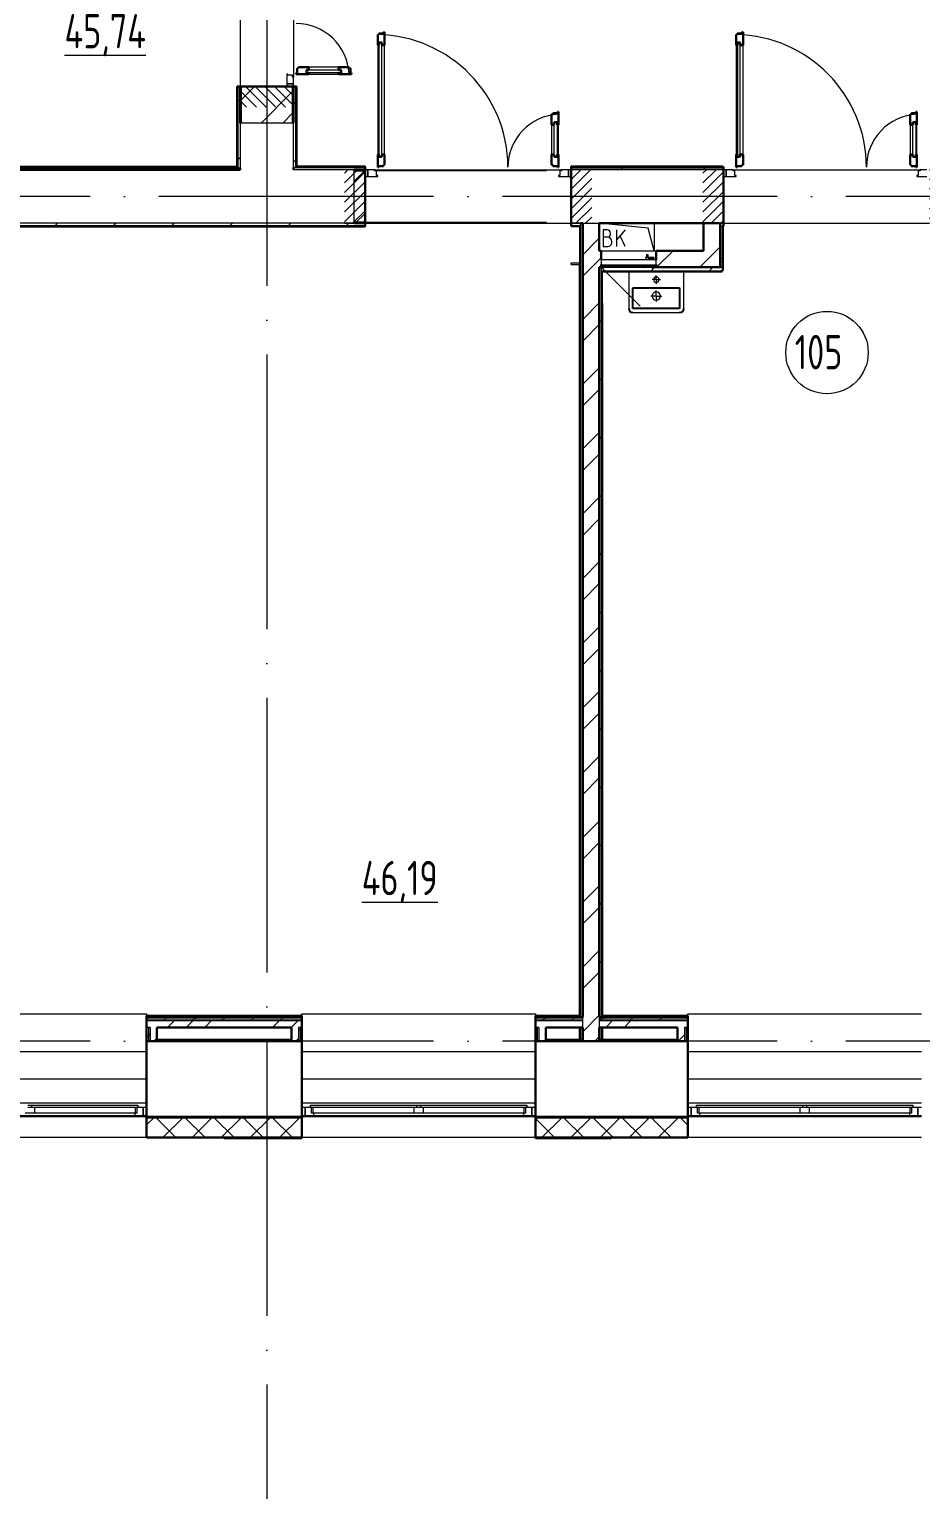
# Model space of a CAD drawing. Header units: millimetres. Extents: x -325553 to 627452, y -28539 to 738858.
# Drawn here: x -60295 to -53805, y 414508 to 425143 of the extents above; entities that cross this region are included whole.
import ezdxf

# ---------------------------------------------------------------- set-up
doc = ezdxf.new("R2010")
doc.units = ezdxf.units.MM
doc.linetypes.add('ADSK_Линия сетки', pattern=[25, 20, -2.5, 0, -2.5])
doc.linetypes.add('ADSK_Штриховая_ш2 п1_5', pattern=[4.5, 3, -1.5])
for name, color, linetype, lineweight in [('_ Окна', 7, 'Continuous', 9), ('Двери', 252, 'Continuous', 9), ('Марки помещений', 252, 'Continuous', 20), ('Оборудование', 8, 'Continuous', 18), ('Ограждение', 252, 'Continuous', 9), ('Окна', 252, 'Continuous', 9), ('Оси', 252, 'Continuous', 9), ('Перекрытие', 252, 'Continuous', 18), ('Стены внутренние', 7, 'Continuous', 18), ('Стены наружные', 7, 'Continuous', 18), ('Стены штриховка', 7, 'Continuous', 9)]:
    doc.layers.add(name, color=color, linetype=linetype, lineweight=lineweight)
doc.layers.add('Двери открывание', color=7, linetype='Continuous', lineweight=9, true_color=0xc0c0c0)
doc.layers.add('Узлы', color=7, linetype='Continuous')
doc.styles.add('GOST Common_3', font='', dxfattribs={"height": 3.5})
doc.styles.get('GOST Common_3').set_extended_font_data('GOST 2.304 type A')
pattern_1 = [(0, (-32119.8, 96), (0, 600), []), (90, (-32119.8, 96), (-600, 4e-14), [])]

# ---------------------------------------------------------------- blocks, each defined once
blk = doc.blocks.new('1 этаж')
at = {"layer": 'Двери', "lineweight": 18, "true_color": 0x636466}
h = blk.add_hatch(dxfattribs=at)
h.set_pattern_fill('FP_2', color=251, angle=-90, style=0, pattern_type=2)
h.set_pattern_definition([(315, (-59305.8, -12318.73), (35.3553, 35.3553), [])])
h.paths.add_polyline_path([(-59501, -13344), (-59111, -13344), (-59111, -13194), (-59501, -13194), (-59501, -13204)])
h.paths.add_polyline_path([(-59501, -11544), (-59501, -11694), (-59111, -11694), (-59111, -11544)])
h = blk.add_hatch(dxfattribs=at)
h.set_pattern_fill('FP_2', color=251, style=0, pattern_type=2)
h.set_pattern_definition([(45, (-57965.8, -13993.73), (-35.3553, 35.3553), [])])
h.paths.add_polyline_path([(-56941, -14189), (-56941, -13799), (-57091, -13799), (-57091, -14189), (-57080, -14189)])
h.paths.add_polyline_path([(-58741, -14189), (-58591, -14189), (-58591, -13799), (-58741, -13799)])
h = blk.add_hatch(dxfattribs=at)
h.set_pattern_fill('FP_2', color=251, style=0, pattern_type=2)
h.set_pattern_definition([(45, (-55355.803, -13993.73), (-35.3553, 35.3553), [])])
h.paths.add_polyline_path([(-54331, -14189), (-54331, -13799), (-54481, -13799), (-54481, -14189), (-54470, -14189)])
h.paths.add_polyline_path([(-56131, -14189), (-55981, -14189), (-55981, -13799), (-56131, -13799)])
at = {"layer": 'Ограждение', "true_color": 0x636466}
h = blk.add_hatch(dxfattribs=at)
h.set_pattern_fill('FP_25', color=251, style=0, pattern_type=2)
h.set_pattern_definition(pattern_1)
h.paths.add_polyline_path([(-59091, -13779), (-59086, -13774), (-59086, -13194), (-59091, -13194), (-59091, -13777)])
h = blk.add_hatch(dxfattribs=at)
h.set_pattern_fill('FP_25', color=251, style=0, pattern_type=2)
h.set_pattern_definition(pattern_1)
h.paths.add_polyline_path([(-56004, -13779), (-55991, -13779), (-55991, -13774), (-57091, -13774), (-57091, -13779), (-56722, -13779)])
at = {"layer": 'Стены наружные', "lineweight": 9, "true_color": 0x636466}
h = blk.add_hatch(dxfattribs=at)
h.set_pattern_fill('FP_41', color=251, style=0, pattern_type=2)
h.set_pattern_definition([(180, (-32119.82, 96), (-1e-14, -100), [])])
h.paths.add_polyline_path([(-66006, -20704), (-64731, -20704), (-64731, -20694), (-66006, -20694)])
h.paths.add_polyline_path([(2117, -20704), (2694, -20704), (2694, -20694), (1409, -20694), (1409, -20704)])
h.paths.add_polyline_path([(-63031, -20704), (-61881, -20704), (-61881, -20694), (-63031, -20694)])
h.paths.add_polyline_path([(-753, -20704), (-291, -20704), (-291, -20694), (-1391, -20694), (-1391, -20704)])
h.paths.add_polyline_path([(-60181, -20704), (-59051, -20704), (-59051, -20694), (-60181, -20694)])
h.paths.add_polyline_path([(-3623, -20704), (-3091, -20704), (-3091, -20694), (-4166, -20694), (-4166, -20704)])
h.paths.add_polyline_path([(-57351, -20704), (-56241, -20704), (-56241, -20694), (-57351, -20694)])
h.paths.add_polyline_path([(-5866, -20704), (-5866, -20694), (-6961, -20694), (-6961, -20704), (-6493, -20704)])
h.paths.add_polyline_path([(-54541, -20704), (-53451, -20704), (-53451, -20694), (-54541, -20694)])
h.paths.add_polyline_path([(-8661, -20704), (-8661, -20694), (-9766, -20694), (-9766, -20704), (-9363, -20704)])
h.paths.add_polyline_path([(-51751, -20704), (-50621, -20704), (-50621, -20694), (-51751, -20694)])
h.paths.add_polyline_path([(-11516, -20704), (-11466, -20704), (-11466, -20694), (-12546, -20694), (-12546, -20704), (-12234, -20704)])
h.paths.add_polyline_path([(-48921, -20704), (-47801, -20704), (-47801, -20694), (-48921, -20694)])
h.paths.add_polyline_path([(-14246, -20704), (-14246, -20694), (-15321, -20694), (-15321, -20704), (-14386, -20704)])
h.paths.add_polyline_path([(-46101, -20704), (-45031, -20704), (-45031, -20694), (-46101, -20694)])
h.paths.add_polyline_path([(-17256, -20704), (-17021, -20704), (-17021, -20694), (-18121, -20694), (-18121, -20704), (-17974, -20704)])
h.paths.add_polyline_path([(-43331, -20704), (-42231, -20704), (-42231, -20694), (-43331, -20694)])
h.paths.add_polyline_path([(-19821, -20704), (-19821, -20694), (-20921, -20694), (-20921, -20704), (-20127, -20704)])
h.paths.add_polyline_path([(-40531, -20704), (-39401, -20704), (-39401, -20694), (-40531, -20694)])
h.paths.add_polyline_path([(-22621, -20704), (-22621, -20694), (-23701, -20694), (-23701, -20704), (-22997, -20704)])
h.paths.add_polyline_path([(-25867, -20704), (-25401, -20704), (-25401, -20694), (-26501, -20694), (-26501, -20704), (-26499, -20704)])
h.paths.add_polyline_path([(-37701, -20704), (-36591, -20704), (-36591, -20694), (-37701, -20694)])
h.paths.add_polyline_path([(-28203, -20704), (-28201, -20704), (-28201, -20694), (-29241, -20694), (-29240, -20704), (-28378, -20704)])
h.paths.add_polyline_path([(-34891, -20704), (-33781, -20704), (-33781, -20694), (-34891, -20694)])
h.paths.add_polyline_path([(-30941, -20704), (-30941, -20694), (-32081, -20694), (-32080, -20704), (-31091, -20704)])
at = {"color": 251, "lineweight": 18, "true_color": 0x636466}
for p, q in [((-56530, -14225), (-56886, -14189)), ((-56828, -14237), (-56858, -14237)), ((-56858, -14237), (-56858, -14357)), ((-56698, -14237), (-56758, -14308)), ((-56758, -14357), (-56758, -14237)), ((-56486, -14389), (-56530, -14225)), ((-56486, -14189), (-56486, -14389)), ((-56825, -14290), (-56858, -14290)), ((-56805, -14270), (-56805, -14260)), ((-56795, -14330), (-56795, -14320)), ((-56698, -14357), (-56734, -14280)), ((-56858, -14357), (-56822, -14357))]:
    blk.add_line(p, q, dxfattribs=at)
for centre, radius, start, end in [((-56828, -14260), 23.3, 0, 90), ((-56825, -14270), 20, 270, 0), ((-56825, -14320), 30, 0, 90), ((-56822, -14330), 26.7, 270, 0)]:
    blk.add_arc(centre, radius, start, end, dxfattribs=at)
at = {"layer": '_ Окна', "color": 251, "lineweight": 18, "true_color": 0x636466}
for p, q in [((-60252, -20626), (-60252, -20667)), ((-60206, -20626), (-60244, -20626)), ((-60206, -20684), (-60206, -20626)), ((-58988, -20626), (-59026, -20626)), ((-59026, -20626), (-59026, -20684)), ((-58980, -20667), (-58980, -20626)), ((-57422, -20626), (-57422, -20667)), ((-57376, -20626), (-57414, -20626)), ((-57376, -20684), (-57376, -20626)), ((-56178, -20626), (-56216, -20626)), ((-56216, -20626), (-56216, -20684)), ((-56170, -20667), (-56170, -20626)), ((-54612, -20626), (-54612, -20667)), ((-54566, -20626), (-54604, -20626)), ((-54566, -20684), (-54566, -20626)), ((-60270, -20667), (-60265, -20684)), ((-60265, -20684), (-60206, -20684)), ((-60252, -20667), (-60264, -20667)), ((-59026, -20684), (-58966, -20684)), ((-58968, -20667), (-58980, -20667)), ((-58966, -20684), (-58962, -20667)), ((-57440, -20667), (-57435, -20684)), ((-57435, -20684), (-57376, -20684)), ((-57422, -20667), (-57434, -20667)), ((-56216, -20684), (-56156, -20684)), ((-56158, -20667), (-56170, -20667)), ((-56156, -20684), (-56152, -20667)), ((-54630, -20667), (-54625, -20684)), ((-54625, -20684), (-54566, -20684)), ((-54612, -20667), (-54624, -20667))]:
    blk.add_line(p, q, dxfattribs=at)
at = {"layer": '_ Окна', "color": 251, "true_color": 0x636466}
for p, q in [((-60181, -20626), (-60206, -20626)), ((-60206, -20626), (-60206, -20684)), ((-59026, -20626), (-59051, -20626)), ((-59026, -20684), (-59026, -20626)), ((-57351, -20626), (-57376, -20626)), ((-57376, -20626), (-57376, -20684)), ((-56216, -20626), (-56241, -20626)), ((-56216, -20684), (-56216, -20626)), ((-54541, -20626), (-54566, -20626)), ((-54566, -20626), (-54566, -20684)), ((-60206, -20684), (-60181, -20684)), ((-59051, -20684), (-59026, -20684)), ((-57376, -20684), (-57351, -20684)), ((-56241, -20684), (-56216, -20684)), ((-54566, -20684), (-54541, -20684))]:
    blk.add_line(p, q, dxfattribs=at)
at = {"layer": 'Двери', "color": 251, "lineweight": 30, "true_color": 0x636466}
for p, q in [((-58491, -12815), (-58499, -12815)), ((-58499, -12815), (-58499, -12891)), ((-58457, -12806), (-58491, -12806)), ((-58491, -12806), (-58491, -12815)), ((-58449, -12797), (-58457, -12797)), ((-58457, -12797), (-58457, -12806)), ((-58449, -12891), (-58449, -12797)), ((-55881, -12815), (-55889, -12815)), ((-55889, -12815), (-55889, -12891)), ((-55847, -12806), (-55881, -12806)), ((-55881, -12806), (-55881, -12815)), ((-55839, -12797), (-55847, -12797)), ((-55847, -12797), (-55847, -12806)), ((-55839, -12891), (-55839, -12797)), ((-58490, -12891), (-58499, -12891)), ((-58490, -12873), (-58490, -12891)), ((-58469, -12873), (-58490, -12873)), ((-58469, -12891), (-58469, -12873)), ((-58449, -12891), (-58469, -12891)), ((-55880, -12891), (-55889, -12891)), ((-55880, -12873), (-55880, -12891)), ((-55859, -12873), (-55880, -12873)), ((-55859, -12891), (-55859, -12873)), ((-55839, -12891), (-55859, -12891)), ((-59084, -13060), (-59084, -13094)), ((-59075, -13060), (-59084, -13060)), ((-58999, -13052), (-59075, -13052)), ((-59075, -13052), (-59075, -13060)), ((-58999, -13072), (-59017, -13072)), ((-59017, -13072), (-59017, -13093)), ((-58999, -13052), (-58999, -13072)), ((-58707, -13052), (-58783, -13052)), ((-58783, -13052), (-58783, -13072)), ((-58783, -13072), (-58765, -13072)), ((-58765, -13072), (-58765, -13093)), ((-58707, -13060), (-58707, -13052)), ((-58698, -13060), (-58707, -13060)), ((-58698, -13094), (-58698, -13060)), ((-59084, -13094), (-59093, -13094)), ((-59093, -13094), (-59093, -13102)), ((-59093, -13102), (-58999, -13102)), ((-59017, -13093), (-58999, -13093)), ((-58999, -13093), (-58999, -13102)), ((-58783, -13093), (-58783, -13102)), ((-58765, -13093), (-58783, -13093)), ((-58783, -13102), (-58689, -13102)), ((-58689, -13094), (-58698, -13094)), ((-58689, -13102), (-58689, -13094)), ((-57225, -13395), (-57233, -13395)), ((-57233, -13395), (-57233, -13471)), ((-57191, -13386), (-57225, -13386)), ((-57225, -13386), (-57225, -13395)), ((-57183, -13377), (-57191, -13377)), ((-57191, -13377), (-57191, -13386)), ((-57183, -13471), (-57183, -13377)), ((-54615, -13395), (-54623, -13395)), ((-54623, -13395), (-54623, -13471)), ((-54581, -13386), (-54615, -13386)), ((-54615, -13386), (-54615, -13395)), ((-54573, -13377), (-54581, -13377)), ((-54581, -13377), (-54581, -13386)), ((-54573, -13471), (-54573, -13377)), ((-57233, -13471), (-57213, -13471)), ((-57213, -13471), (-57213, -13453)), ((-57213, -13453), (-57192, -13453)), ((-57192, -13453), (-57192, -13471)), ((-57192, -13471), (-57183, -13471)), ((-54623, -13471), (-54603, -13471)), ((-54603, -13471), (-54603, -13453)), ((-54603, -13453), (-54582, -13453)), ((-54582, -13453), (-54582, -13471)), ((-54582, -13471), (-54573, -13471)), ((-58499, -13687), (-58499, -13781)), ((-58490, -13687), (-58499, -13687)), ((-58490, -13705), (-58490, -13687)), ((-58469, -13705), (-58490, -13705)), ((-58469, -13687), (-58469, -13705)), ((-58449, -13687), (-58469, -13687)), ((-58449, -13763), (-58449, -13687)), ((-57233, -13687), (-57233, -13763)), ((-57233, -13687), (-57213, -13687)), ((-57213, -13687), (-57213, -13705)), ((-57213, -13705), (-57192, -13705)), ((-57192, -13687), (-57183, -13687)), ((-57192, -13705), (-57192, -13687)), ((-57183, -13781), (-57183, -13687)), ((-55889, -13687), (-55889, -13781)), ((-55880, -13687), (-55889, -13687)), ((-55880, -13705), (-55880, -13687)), ((-55859, -13705), (-55880, -13705)), ((-55859, -13687), (-55859, -13705)), ((-55839, -13687), (-55859, -13687)), ((-55839, -13763), (-55839, -13687)), ((-54623, -13687), (-54623, -13763)), ((-54623, -13687), (-54603, -13687)), ((-54603, -13687), (-54603, -13705)), ((-54603, -13705), (-54582, -13705)), ((-54582, -13687), (-54573, -13687)), ((-54582, -13705), (-54582, -13687)), ((-54573, -13781), (-54573, -13687)), ((-58499, -13781), (-58491, -13781)), ((-58491, -13781), (-58491, -13772)), ((-58491, -13772), (-58457, -13772)), ((-58457, -13772), (-58457, -13763)), ((-58457, -13763), (-58449, -13763)), ((-57233, -13763), (-57225, -13763)), ((-57225, -13763), (-57225, -13772)), ((-57225, -13772), (-57191, -13772)), ((-57191, -13772), (-57191, -13781)), ((-57191, -13781), (-57183, -13781)), ((-55889, -13781), (-55881, -13781)), ((-55881, -13781), (-55881, -13772)), ((-55881, -13772), (-55847, -13772)), ((-55847, -13772), (-55847, -13763)), ((-55847, -13763), (-55839, -13763)), ((-54623, -13763), (-54615, -13763)), ((-54615, -13763), (-54615, -13772)), ((-54615, -13772), (-54581, -13772)), ((-54581, -13772), (-54581, -13781)), ((-54581, -13781), (-54573, -13781))]:
    blk.add_line(p, q, dxfattribs=at)
at = {"layer": 'Двери', "color": 251, "true_color": 0x636466}
for p, q in [((-58499, -12891), (-58499, -13687)), ((-58490, -12873), (-58490, -13705)), ((-58469, -12873), (-58490, -12873)), ((-58469, -13705), (-58469, -12873)), ((-58449, -13687), (-58449, -12891)), ((-55889, -12891), (-55889, -13687)), ((-55880, -12873), (-55880, -13705)), ((-55859, -12873), (-55880, -12873)), ((-55859, -13705), (-55859, -12873)), ((-55839, -13687), (-55839, -12891)), ((-59017, -13072), (-58765, -13072)), ((-59017, -13093), (-59017, -13072)), ((-58783, -13052), (-58999, -13052)), ((-58765, -13072), (-58765, -13093)), ((-59153, -13102), (-59161, -13102)), ((-59161, -13102), (-59161, -13174)), ((-59111, -13174), (-59161, -13174)), ((-59161, -13174), (-59161, -13194)), ((-59161, -13174), (-59111, -13174)), ((-59153, -13111), (-59153, -13102)), ((-59119, -13111), (-59153, -13111)), ((-59119, -13125), (-59119, -13111)), ((-59111, -13125), (-59119, -13125)), ((-59111, -13174), (-59111, -13125)), ((-59111, -13194), (-59111, -13174)), ((-58765, -13093), (-59017, -13093)), ((-58999, -13102), (-58783, -13102)), ((-59161, -13194), (-59111, -13194)), ((-57233, -13471), (-57233, -13687)), ((-57213, -13705), (-57213, -13453)), ((-57213, -13453), (-57192, -13453)), ((-57192, -13453), (-57192, -13705)), ((-57183, -13687), (-57183, -13471)), ((-54623, -13471), (-54623, -13687)), ((-54603, -13705), (-54603, -13453)), ((-54603, -13453), (-54582, -13453)), ((-54582, -13453), (-54582, -13705)), ((-54573, -13687), (-54573, -13471)), ((-58490, -13705), (-58469, -13705)), ((-57192, -13705), (-57213, -13705)), ((-55880, -13705), (-55859, -13705)), ((-54582, -13705), (-54603, -13705)), ((-58591, -13799), (-58591, -13849)), ((-58571, -13799), (-58591, -13799)), ((-58571, -13849), (-58571, -13799)), ((-58522, -13799), (-58571, -13799)), ((-58571, -13799), (-58571, -13849)), ((-58522, -13807), (-58522, -13799)), ((-58508, -13807), (-58522, -13807)), ((-58508, -13841), (-58508, -13807)), ((-57160, -13807), (-57174, -13807)), ((-57174, -13807), (-57174, -13841)), ((-57160, -13799), (-57160, -13807)), ((-57111, -13799), (-57160, -13799)), ((-57091, -13799), (-57111, -13799)), ((-57111, -13799), (-57111, -13849)), ((-57111, -13849), (-57111, -13799)), ((-57091, -13849), (-57091, -13799)), ((-55981, -13799), (-55981, -13849)), ((-55961, -13799), (-55981, -13799)), ((-55961, -13849), (-55961, -13799)), ((-55912, -13799), (-55961, -13799)), ((-55961, -13799), (-55961, -13849)), ((-55912, -13807), (-55912, -13799)), ((-55898, -13807), (-55912, -13807)), ((-55898, -13841), (-55898, -13807)), ((-54550, -13807), (-54564, -13807)), ((-54564, -13807), (-54564, -13841)), ((-54550, -13799), (-54550, -13807)), ((-54501, -13799), (-54550, -13799)), ((-58591, -13849), (-58571, -13849)), ((-58571, -13849), (-58499, -13849)), ((-58499, -13841), (-58508, -13841)), ((-58499, -13849), (-58499, -13841)), ((-57174, -13841), (-57183, -13841)), ((-57183, -13841), (-57183, -13849)), ((-57183, -13849), (-57111, -13849)), ((-57111, -13849), (-57091, -13849)), ((-55981, -13849), (-55961, -13849)), ((-55961, -13849), (-55889, -13849)), ((-55889, -13841), (-55898, -13841)), ((-55889, -13849), (-55889, -13841)), ((-54564, -13841), (-54573, -13841)), ((-54573, -13841), (-54573, -13849)), ((-54573, -13849), (-54501, -13849))]:
    blk.add_line(p, q, dxfattribs=at)
at = {"layer": 'Двери', "color": 251, "linetype": 'ADSK_Штриховая_ш2 п1_5', "true_color": 0x636466}
for p, q in [((-59111, -13194), (-59501, -13194)), ((-59501, -13194), (-59501, -13344)), ((-59111, -13344), (-59111, -13194)), ((-58591, -13799), (-58741, -13799)), ((-58591, -14189), (-58591, -13799)), ((-56941, -13799), (-57091, -13799)), ((-57091, -13799), (-57091, -14189)), ((-55981, -13799), (-56131, -13799)), ((-55981, -14189), (-55981, -13799)), ((-58741, -14189), (-58591, -14189)), ((-57091, -14189), (-56941, -14189)), ((-56131, -14189), (-55981, -14189))]:
    blk.add_line(p, q, dxfattribs=at)
at = {"layer": 'Двери открывание', "color": 251, "true_color": 0x636466}
for centre, radius, start, end in [((-59093, -13120), 386, 2.6728, 90), ((-58517, -13781), 966, 0, 88.9323), ((-55907, -13781), 966, 0, 88.9323), ((-57165, -13781), 386, 92.6728, 180), ((-54555, -13781), 386, 92.6728, 180)]:
    blk.add_arc(centre, radius, start, end, dxfattribs=at)
at = {"layer": 'Марки помещений', "color": 251, "true_color": 0x636466}
blk.add_circle((-55228, -15130), 300, dxfattribs=at)
at = {"layer": 'Оборудование', "color": 251, "true_color": 0x636466}
for p, q in [((-56871, -14454), (-56871, -14490)), ((-56471, -14454), (-56871, -14454)), ((-56542, -14438), (-56550, -14438)), ((-56550, -14438), (-56550, -14443)), ((-56550, -14443), (-56542, -14443)), ((-56547, -14438), (-56547, -14454)), ((-56528, -14438), (-56547, -14438)), ((-56543, -14436), (-56545, -14438)), ((-56543, -14418), (-56543, -14436)), ((-56531, -14418), (-56543, -14418)), ((-56531, -14436), (-56543, -14436)), ((-56487, -14438), (-56532, -14438)), ((-56532, -14443), (-56487, -14443)), ((-56531, -14436), (-56531, -14418)), ((-56529, -14438), (-56531, -14436)), ((-56528, -14454), (-56528, -14438)), ((-56487, -14443), (-56487, -14438)), ((-56471, -14490), (-56471, -14454)), ((-56871, -14509), (-56588, -14792)), ((-56870, -14491), (-56472, -14491)), ((-56864, -14491), (-56864, -14501)), ((-56863, -14502), (-56479, -14502)), ((-56852, -14503), (-56852, -14509)), ((-56852, -14509), (-56490, -14509)), ((-56567, -14509), (-56567, -14511)), ((-56567, -14511), (-56563, -14511)), ((-56503, -14511), (-56563, -14511)), ((-56503, -14511), (-56499, -14511)), ((-56499, -14511), (-56499, -14509)), ((-56490, -14509), (-56490, -14503)), ((-56478, -14501), (-56478, -14491))]:
    blk.add_line(p, q, dxfattribs=at)
for points, knots in [([(-56871, -14490), (-56871, -14490), (-56871, -14490), (-56871, -14491), (-56871, -14491), (-56870, -14491), (-56870, -14491), (-56870, -14491), (-56870, -14491), (-56870, -14491)], [-1, -1, -1, -1, -0.833333, -0.666667, -0.5, -0.333333, -0.25, -0.166667, 0, 0, 0, 0]), ([(-56864, -14501), (-56864, -14501), (-56864, -14501), (-56864, -14501), (-56864, -14501), (-56863, -14502), (-56863, -14502), (-56863, -14502), (-56863, -14502), (-56863, -14502), (-56863, -14502)], [-1, -1, -1, -1, -0.833333, -0.666667, -0.541667, -0.416667, -0.333333, -0.25, -0.166667, 0, 0, 0, 0]), ([(-56853, -14502), (-56853, -14502), (-56853, -14502), (-56853, -14502), (-56853, -14502), (-56852, -14502), (-56852, -14502), (-56852, -14502), (-56852, -14502), (-56852, -14503), (-56852, -14503), (-56852, -14503), (-56852, -14503)], [-1, -1, -1, -1, -0.833333, -0.75, -0.666667, -0.583333, -0.5, -0.416667, -0.333333, -0.25, -0.166667, 0, 0, 0, 0]), ([(-56490, -14503), (-56490, -14503), (-56490, -14503), (-56490, -14503), (-56490, -14502), (-56489, -14502), (-56489, -14502), (-56489, -14502), (-56489, -14502), (-56489, -14502), (-56489, -14502), (-56488, -14502), (-56488, -14502)], [0, 0, 0, 0, 0.166667, 0.25, 0.333333, 0.416667, 0.5, 0.583333, 0.666667, 0.75, 0.833333, 1, 1, 1, 1]), ([(-56479, -14502), (-56479, -14502), (-56479, -14502), (-56478, -14502), (-56478, -14502), (-56478, -14502), (-56478, -14501), (-56478, -14501), (-56478, -14501), (-56478, -14501), (-56478, -14501)], [0, 0, 0, 0, 0.166667, 0.25, 0.333333, 0.416667, 0.541667, 0.666667, 0.833333, 1, 1, 1, 1]), ([(-56472, -14491), (-56472, -14491), (-56472, -14491), (-56471, -14491), (-56471, -14491), (-56471, -14491), (-56471, -14491), (-56471, -14490), (-56471, -14490), (-56471, -14490)], [0, 0, 0, 0, 0.166667, 0.25, 0.333333, 0.5, 0.666667, 0.833333, 1, 1, 1, 1])]:
    blk.add_open_spline(points, degree=3, knots=knots, dxfattribs=at)
at = {"layer": 'Ограждение', "color": 251, "true_color": 0x636466}
for p, q in [((-59526, -13194), (-59521, -13194)), ((-59526, -13194), (-59526, -13774)), ((-59091, -13194), (-59086, -13194)), ((-59086, -13774), (-59086, -13194)), ((-65256, -13774), (-59526, -13774)), ((-59521, -13779), (-59526, -13774)), ((-59086, -13774), (-59091, -13779)), ((-58591, -13774), (-59086, -13774)), ((-58591, -13774), (-58591, -13779)), ((-57091, -13779), (-57091, -13774)), ((-55991, -13774), (-57091, -13774)), ((-55991, -13774), (-55991, -13779)), ((-64013, -14214), (-58591, -14214)), ((-58591, -14209), (-58591, -14214)), ((-55981, -14509), (-55981, -14209)), ((-57091, -14489), (-57091, -14479)), ((-57026, -14479), (-57091, -14479)), ((-57091, -14489), (-57031, -14489)), ((-57026, -14484), (-57031, -14489)), ((-57031, -14489), (-57031, -19959)), ((-55981, -14509), (-55986, -14509)), ((-56866, -14774), (-56861, -14774)), ((-56861, -19959), (-56861, -14774)), ((-61881, -19944), (-60181, -19944)), ((-60181, -19944), (-60181, -19959)), ((-59051, -19959), (-59051, -19944)), ((-59051, -19944), (-57351, -19944)), ((-57351, -19944), (-57351, -19959)), ((-56241, -19959), (-56241, -19944)), ((-56241, -19944), (-54541, -19944)), ((-57031, -20044), (-57031, -20129)), ((-57021, -20129), (-57021, -20044)), ((-56871, -20044), (-56871, -20129)), ((-56861, -20129), (-56861, -20044)), ((-61881, -20219), (-60181, -20219)), ((-59051, -20219), (-57351, -20219)), ((-56241, -20219), (-54541, -20219)), ((-61881, -20419), (-60181, -20419)), ((-59051, -20419), (-57351, -20419)), ((-56241, -20419), (-54541, -20419)), ((-61881, -20594), (-60181, -20594)), ((-59051, -20594), (-57351, -20594)), ((-56241, -20594), (-54541, -20594))]:
    blk.add_line(p, q, dxfattribs=at)
at = {"layer": 'Окна', "color": 251, "true_color": 0x636466}
for p, q in [((-61046, -20609), (-61016, -20609)), ((-61016, -20626), (-61046, -20626)), ((-61016, -20609), (-60244, -20609)), ((-61016, -20626), (-61016, -20609)), ((-60244, -20626), (-61016, -20626)), ((-60996, -20667), (-60996, -20626)), ((-60264, -20626), (-60264, -20667)), ((-60244, -20609), (-60244, -20626)), ((-58988, -20609), (-58216, -20609)), ((-58988, -20626), (-58988, -20609)), ((-58216, -20626), (-58988, -20626)), ((-58968, -20667), (-58968, -20626)), ((-58236, -20626), (-58236, -20667)), ((-58216, -20609), (-58186, -20609)), ((-58216, -20609), (-58216, -20626)), ((-58186, -20626), (-58216, -20626)), ((-58186, -20609), (-57414, -20609)), ((-58186, -20626), (-58186, -20609)), ((-57414, -20626), (-58186, -20626)), ((-58166, -20667), (-58166, -20626)), ((-57434, -20626), (-57434, -20667)), ((-57414, -20609), (-57414, -20626)), ((-56178, -20609), (-55406, -20609)), ((-56178, -20626), (-56178, -20609)), ((-55406, -20626), (-56178, -20626)), ((-56158, -20667), (-56158, -20626)), ((-55426, -20626), (-55426, -20667)), ((-55406, -20609), (-55376, -20609)), ((-55406, -20609), (-55406, -20626)), ((-55376, -20626), (-55406, -20626)), ((-55376, -20609), (-54604, -20609)), ((-55376, -20626), (-55376, -20609)), ((-54604, -20626), (-55376, -20626)), ((-55356, -20667), (-55356, -20626)), ((-54624, -20626), (-54624, -20667)), ((-54604, -20609), (-54604, -20626)), ((-61796, -20684), (-60265, -20684)), ((-60996, -20667), (-61066, -20667)), ((-60264, -20667), (-60996, -20667)), ((-58236, -20667), (-58968, -20667)), ((-58966, -20684), (-57435, -20684)), ((-58166, -20667), (-58236, -20667)), ((-57434, -20667), (-58166, -20667)), ((-55426, -20667), (-56158, -20667)), ((-56156, -20684), (-54625, -20684)), ((-55356, -20667), (-55426, -20667)), ((-54624, -20667), (-55356, -20667))]:
    blk.add_line(p, q, dxfattribs=at)
at = {"layer": 'Оси', "color": 251, "linetype": 'ADSK_Линия сетки', "ltscale": 100, "true_color": 0x636466}
for p, q in [((-59306, -2644), (-59306, -33770)), ((4411, -13994), (-72528, -13994)), ((4411, -20144), (-72528, -20144))]:
    blk.add_line(p, q, dxfattribs=at)
at = {"layer": 'Перекрытие', "color": 251, "ltscale": 100, "true_color": 0x636466}
for p, q in [((-58522, -13799), (-57160, -13799)), ((-56486, -14189), (-56486, -14389))]:
    blk.add_line(p, q, dxfattribs=at)
at = {"layer": 'Стены внутренние', "color": 251, "true_color": 0x636466}
for p, q in [((-59501, -10669), (-59501, -13784)), ((-59111, -11763), (-59111, -13125)), ((-59116, -13459), (-59496, -13459)), ((-59111, -13784), (-59111, -13459)), ((-58671, -13799), (-59111, -13799)), ((-58671, -14184), (-58671, -13804)), ((-57271, -13804), (-57271, -13799)), ((-55981, -13799), (-57091, -13799)), ((-55912, -13799), (-54550, -13799)), ((-58591, -14189), (-57021, -14189)), ((-57271, -14189), (-57271, -14184)), ((-57006, -14189), (-56886, -14189)), ((-55981, -14189), (-54481, -14189)), ((-60181, -20694), (-61881, -20694)), ((-57351, -20694), (-59051, -20694)), ((-54541, -20694), (-56241, -20694)), ((-60181, -20846), (-61881, -20846)), ((-57351, -20846), (-59051, -20846)), ((-54541, -20846), (-56241, -20846))]:
    blk.add_line(p, q, dxfattribs=at)
at = {"layer": 'Стены внутренние', "color": 251, "lineweight": 30, "true_color": 0x636466}
for p, q in [((-59496, -13459), (-59501, -13459)), ((-59111, -13459), (-59116, -13459)), ((-59501, -13784), (-59501, -13799)), ((-59111, -13799), (-59111, -13784)), ((-58671, -13804), (-58671, -13799)), ((-57091, -13799), (-57091, -14189)), ((-55981, -14189), (-55981, -13799)), ((-58671, -14189), (-58671, -14184)), ((-57021, -14189), (-57006, -14189)), ((-56886, -14189), (-56126, -14189)), ((-60181, -20144), (-60181, -20694)), ((-59126, -20144), (-60106, -20144)), ((-59051, -20694), (-59051, -20144)), ((-57351, -20144), (-57351, -20694)), ((-57006, -20144), (-57276, -20144)), ((-56316, -20144), (-56886, -20144)), ((-56241, -20694), (-56241, -20144)), ((-60181, -20694), (-59051, -20694)), ((-60181, -20704), (-60181, -20846)), ((-59051, -20846), (-59051, -20704)), ((-57351, -20694), (-56241, -20694)), ((-57351, -20704), (-57351, -20846)), ((-56241, -20846), (-56241, -20704)), ((-60181, -20846), (-59051, -20846)), ((-57351, -20846), (-56241, -20846))]:
    blk.add_line(p, q, dxfattribs=at)
at = {"layer": 'Стены внутренние', "color": 251, "linetype": 'Continuous', "lineweight": 9, "true_color": 0x636466}
for p, q in [((-60181, -20752), (-60132, -20704)), ((-59970, -20844), (-60110, -20704)), ((-60060, -20844), (-59920, -20704)), ((-59758, -20844), (-59898, -20704)), ((-59848, -20844), (-59708, -20704)), ((-59546, -20844), (-59686, -20704)), ((-59636, -20844), (-59496, -20704)), ((-59334, -20844), (-59474, -20704)), ((-59424, -20844), (-59284, -20704)), ((-59122, -20844), (-59262, -20704)), ((-59211, -20844), (-59071, -20704)), ((-57213, -20844), (-57351, -20706)), ((-57302, -20844), (-57162, -20704)), ((-57001, -20844), (-57141, -20704)), ((-57090, -20844), (-56950, -20704)), ((-56788, -20844), (-56928, -20704)), ((-56878, -20844), (-56738, -20704)), ((-56576, -20844), (-56716, -20704)), ((-56666, -20844), (-56526, -20704)), ((-56364, -20844), (-56504, -20704)), ((-56454, -20844), (-56314, -20704)), ((-56241, -20755), (-56292, -20704)), ((-57154, -20846), (-57156, -20844)), ((-56802, -20846), (-56804, -20844)), ((-56588, -20844), (-56590, -20846))]:
    blk.add_line(p, q, dxfattribs=at)
at = {"layer": 'Стены наружные', "color": 251, "lineweight": 30, "true_color": 0x636466}
for p, q in [((-59501, -13194), (-59521, -13194)), ((-59521, -13194), (-59521, -13779)), ((-59501, -13459), (-59501, -13194)), ((-59116, -13194), (-59496, -13194)), ((-59496, -13194), (-59496, -13459)), ((-59116, -13459), (-59116, -13194)), ((-59091, -13194), (-59111, -13194)), ((-59111, -13194), (-59111, -13459)), ((-59091, -13779), (-59091, -13194)), ((-65356, -13799), (-59501, -13799)), ((-59516, -13784), (-65276, -13784)), ((-59521, -13779), (-65271, -13779)), ((-59516, -13779), (-59516, -13784)), ((-59096, -13784), (-59096, -13779)), ((-58591, -13779), (-59091, -13779)), ((-58671, -13799), (-58591, -13799)), ((-58591, -13804), (-58671, -13804)), ((-58591, -13799), (-58591, -13779)), ((-58591, -14184), (-58591, -13804)), ((-55981, -13779), (-57091, -13779)), ((-57091, -13779), (-57091, -13799)), ((-55981, -13799), (-55981, -13779)), ((-64013, -14209), (-58591, -14209)), ((-58671, -14184), (-58591, -14184)), ((-58591, -14189), (-58671, -14189)), ((-58591, -14209), (-58591, -14189)), ((-57091, -14189), (-57091, -14209)), ((-57091, -14209), (-57026, -14209)), ((-57026, -14204), (-57021, -14204)), ((-57026, -14209), (-57026, -19959)), ((-57006, -14189), (-57021, -14189)), ((-57006, -14189), (-57006, -19969)), ((-56886, -14389), (-56886, -14189)), ((-56126, -14189), (-56126, -14389)), ((-56006, -14189), (-56126, -14189)), ((-56006, -14509), (-56006, -14189)), ((-55991, -14204), (-55991, -14209)), ((-55986, -14209), (-55981, -14209)), ((-55986, -14529), (-55986, -14209)), ((-55981, -14209), (-55981, -14189)), ((-56871, -14389), (-56886, -14389)), ((-56871, -14454), (-56871, -14389)), ((-56126, -14389), (-56471, -14389)), ((-56471, -14389), (-56471, -14454)), ((-56886, -19969), (-56886, -14509)), ((-56852, -14509), (-56886, -14509)), ((-56871, -14509), (-56871, -14490)), ((-56866, -19959), (-56866, -14539)), ((-56866, -14539), (-55991, -14539)), ((-56006, -14509), (-56490, -14509)), ((-56471, -14490), (-56471, -14509)), ((-55991, -14529), (-55986, -14529)), ((-55991, -14539), (-55991, -14529)), ((-60181, -19959), (-60181, -20144)), ((-59051, -19959), (-60181, -19959)), ((-59051, -20144), (-59051, -19959)), ((-57351, -19959), (-57351, -20144)), ((-57026, -19959), (-57351, -19959)), ((-57021, -19964), (-57026, -19964)), ((-56886, -19969), (-56871, -19969)), ((-56866, -19964), (-56871, -19964)), ((-56241, -19959), (-56866, -19959)), ((-56241, -20144), (-56241, -19959)), ((-60106, -20044), (-59126, -20044)), ((-60106, -20144), (-60106, -20044)), ((-59126, -20044), (-59126, -20144)), ((-57276, -20044), (-57006, -20044)), ((-57276, -20144), (-57276, -20044)), ((-57006, -20044), (-57006, -20144)), ((-56886, -20144), (-56886, -20044)), ((-56886, -20044), (-56316, -20044)), ((-56316, -20044), (-56316, -20144)), ((-60181, -20144), (-60106, -20144)), ((-59126, -20144), (-59051, -20144)), ((-57351, -20144), (-57276, -20144)), ((-57006, -20144), (-56886, -20144)), ((-56316, -20144), (-56241, -20144)), ((-60181, -20694), (-60181, -20704)), ((-59051, -20704), (-59051, -20694)), ((-57351, -20694), (-57351, -20704)), ((-56241, -20704), (-56241, -20694)), ((-59051, -20846), (-59616, -20846)), ((-59616, -20846), (-59616, -20851)), ((-59616, -20851), (-59051, -20851)), ((-59051, -20851), (-59051, -20846)), ((-56796, -20846), (-57351, -20846)), ((-57351, -20846), (-57351, -20851)), ((-57351, -20851), (-56796, -20851)), ((-56796, -20851), (-56796, -20846))]:
    blk.add_line(p, q, dxfattribs=at)
at = {"layer": 'Стены наружные', "color": 251, "linetype": 'Continuous', "lineweight": 9, "true_color": 0x636466}
for p, q in [((-59521, -13234), (-59516, -13229)), ((-59516, -13299), (-59501, -13284)), ((-59496, -13293), (-59396, -13194)), ((-59347, -13459), (-59116, -13228)), ((-59096, -13233), (-59091, -13228)), ((-59521, -13304), (-59516, -13299)), ((-59521, -13375), (-59516, -13370)), ((-59190, -13459), (-59116, -13385)), ((-59111, -13319), (-59096, -13304)), ((-59096, -13304), (-59091, -13299)), ((-59096, -13374), (-59091, -13369)), ((-59521, -13446), (-59516, -13441)), ((-59096, -13445), (-59091, -13440)), ((-59521, -13516), (-59516, -13511)), ((-59521, -13587), (-59516, -13582)), ((-59096, -13516), (-59091, -13511)), ((-59096, -13586), (-59091, -13581)), ((-59521, -13658), (-59516, -13653)), ((-59516, -13724), (-59501, -13709)), ((-59096, -13657), (-59091, -13652)), ((-60990, -13784), (-60985, -13779)), ((-60920, -13784), (-60915, -13779)), ((-60920, -13799), (-60920, -13784)), ((-60849, -13784), (-60844, -13779)), ((-60778, -13784), (-60773, -13779)), ((-60707, -13784), (-60702, -13779)), ((-60637, -13784), (-60632, -13779)), ((-60566, -13784), (-60561, -13779)), ((-60495, -13784), (-60490, -13779)), ((-60425, -13784), (-60420, -13779)), ((-60354, -13784), (-60349, -13779)), ((-60320, -13799), (-60320, -13784)), ((-60283, -13784), (-60278, -13779)), ((-60212, -13784), (-60207, -13779)), ((-60142, -13784), (-60137, -13779)), ((-60071, -13784), (-60066, -13779)), ((-60000, -13784), (-59995, -13779)), ((-59930, -13784), (-59925, -13779)), ((-59859, -13784), (-59854, -13779)), ((-59788, -13784), (-59783, -13779)), ((-59720, -13799), (-59720, -13784)), ((-59717, -13784), (-59712, -13779)), ((-59647, -13784), (-59642, -13779)), ((-59576, -13784), (-59571, -13779)), ((-59521, -13729), (-59516, -13724)), ((-59111, -13743), (-59096, -13728)), ((-59096, -13728), (-59091, -13723)), ((-59081, -13784), (-59076, -13779)), ((-59010, -13784), (-59005, -13779)), ((-58940, -13784), (-58935, -13779)), ((-58869, -13784), (-58864, -13779)), ((-58798, -13784), (-58793, -13779)), ((-58727, -13784), (-58722, -13779)), ((-58671, -13883), (-58592, -13804)), ((-58657, -13784), (-58652, -13779)), ((-57030, -13784), (-57025, -13779)), ((-56960, -13784), (-56955, -13779)), ((-56889, -13784), (-56884, -13779)), ((-56818, -13784), (-56813, -13779)), ((-56748, -13784), (-56743, -13779)), ((-56720, -13799), (-56720, -13784)), ((-56677, -13784), (-56672, -13779)), ((-56606, -13784), (-56601, -13779)), ((-56535, -13784), (-56530, -13779)), ((-56465, -13784), (-56460, -13779)), ((-56394, -13784), (-56389, -13779)), ((-56323, -13784), (-56318, -13779)), ((-56253, -13784), (-56248, -13779)), ((-56182, -13784), (-56177, -13779)), ((-56120, -13799), (-56120, -13784)), ((-56111, -13784), (-56106, -13779)), ((-56040, -13784), (-56035, -13779)), ((-58658, -14184), (-58591, -14117)), ((-60991, -14209), (-60986, -14204)), ((-60920, -14209), (-60915, -14204)), ((-60850, -14209), (-60845, -14204)), ((-60845, -14204), (-60830, -14189)), ((-60779, -14209), (-60774, -14204)), ((-60708, -14209), (-60703, -14204)), ((-60637, -14209), (-60632, -14204)), ((-60567, -14209), (-60562, -14204)), ((-60496, -14209), (-60491, -14204)), ((-60425, -14209), (-60420, -14204)), ((-60420, -14204), (-60405, -14189)), ((-60355, -14209), (-60350, -14204)), ((-60284, -14209), (-60279, -14204)), ((-60213, -14209), (-60208, -14204)), ((-60142, -14209), (-60137, -14204)), ((-60072, -14209), (-60067, -14204)), ((-60001, -14209), (-59996, -14204)), ((-59996, -14204), (-59981, -14189)), ((-59930, -14209), (-59925, -14204)), ((-59860, -14209), (-59855, -14204)), ((-59789, -14209), (-59784, -14204)), ((-59718, -14209), (-59713, -14204)), ((-59647, -14209), (-59642, -14204)), ((-59577, -14209), (-59572, -14204)), ((-59572, -14204), (-59557, -14189)), ((-59506, -14209), (-59501, -14204)), ((-59435, -14209), (-59430, -14204)), ((-59365, -14209), (-59360, -14204)), ((-59294, -14209), (-59289, -14204)), ((-59223, -14209), (-59218, -14204)), ((-59152, -14209), (-59147, -14204)), ((-59147, -14204), (-59132, -14189)), ((-59082, -14209), (-59077, -14204)), ((-59011, -14209), (-59006, -14204)), ((-58940, -14209), (-58935, -14204)), ((-58870, -14209), (-58865, -14204)), ((-58799, -14209), (-58794, -14204)), ((-58728, -14209), (-58723, -14204)), ((-58723, -14204), (-58708, -14189)), ((-58658, -14209), (-58653, -14204)), ((-57031, -14209), (-57026, -14204)), ((-57026, -14204), (-57021, -14198)), ((-55991, -14229), (-55986, -14224)), ((-57026, -14274), (-57021, -14269)), ((-57026, -14345), (-57021, -14340)), ((-57006, -14418), (-56886, -14298)), ((-55991, -14300), (-55986, -14295)), ((-57026, -14416), (-57021, -14411)), ((-57006, -14575), (-56886, -14455)), ((-56886, -14455), (-56871, -14440)), ((-56468, -14509), (-56348, -14389)), ((-56126, -14481), (-56006, -14361)), ((-56006, -14456), (-55991, -14441)), ((-55991, -14370), (-55986, -14365)), ((-55991, -14441), (-55986, -14436)), ((-57026, -14486), (-57021, -14481)), ((-57026, -14557), (-57021, -14552)), ((-56871, -14543), (-56866, -14539)), ((-56513, -14539), (-56483, -14509)), ((-56154, -14509), (-56126, -14481)), ((-56088, -14539), (-56058, -14509)), ((-55991, -14512), (-55986, -14507)), ((-57026, -14628), (-57021, -14623)), ((-56871, -14614), (-56866, -14609)), ((-57026, -14698), (-57021, -14693)), ((-57026, -14769), (-57021, -14764)), ((-57006, -14889), (-56886, -14769)), ((-56871, -14685), (-56866, -14680)), ((-56871, -14755), (-56866, -14750)), ((-57026, -14840), (-57021, -14835)), ((-56871, -14826), (-56866, -14821)), ((-57026, -14910), (-57021, -14905)), ((-57026, -14981), (-57021, -14976)), ((-57006, -15046), (-56886, -14926)), ((-56886, -14912), (-56871, -14897)), ((-56871, -14897), (-56866, -14892)), ((-56871, -14968), (-56866, -14963)), ((-57026, -15052), (-57021, -15047)), ((-56871, -15038), (-56866, -15033)), ((-57026, -15123), (-57021, -15118)), ((-57026, -15193), (-57021, -15188)), ((-56871, -15109), (-56866, -15104)), ((-56871, -15180), (-56866, -15175)), ((-57026, -15264), (-57021, -15259)), ((-57006, -15361), (-56886, -15241)), ((-56871, -15250), (-56866, -15245)), ((-57026, -15335), (-57021, -15330)), ((-57026, -15405), (-57021, -15400)), ((-57006, -15518), (-56886, -15398)), ((-56886, -15336), (-56871, -15321)), ((-56871, -15321), (-56866, -15316)), ((-56871, -15392), (-56866, -15387)), ((-57026, -15476), (-57021, -15471)), ((-56871, -15463), (-56866, -15458)), ((-57026, -15547), (-57021, -15542)), ((-57026, -15618), (-57021, -15613)), ((-56871, -15533), (-56866, -15528)), ((-56871, -15604), (-56866, -15599)), ((-57026, -15688), (-57021, -15683)), ((-57006, -15832), (-56886, -15712)), ((-56871, -15675), (-56866, -15670)), ((-57026, -15759), (-57021, -15754)), ((-57026, -15830), (-57021, -15825)), ((-56886, -15760), (-56871, -15745)), ((-56871, -15745), (-56866, -15740)), ((-56871, -15816), (-56866, -15811)), ((-57026, -15900), (-57021, -15895)), ((-57006, -15989), (-56886, -15869)), ((-56871, -15887), (-56866, -15882)), ((-57026, -15971), (-57021, -15966)), ((-57026, -16042), (-57021, -16037)), ((-56871, -15958), (-56866, -15953)), ((-56871, -16028), (-56866, -16023)), ((-57026, -16113), (-57021, -16108)), ((-56871, -16099), (-56866, -16094)), ((-57026, -16183), (-57021, -16178)), ((-57026, -16254), (-57021, -16249)), ((-57006, -16304), (-56886, -16184)), ((-56886, -16185), (-56871, -16170)), ((-56871, -16170), (-56866, -16165)), ((-56871, -16240), (-56866, -16235)), ((-57026, -16325), (-57021, -16320)), ((-57006, -16461), (-56886, -16341)), ((-56871, -16311), (-56866, -16306)), ((-56871, -16382), (-56866, -16377)), ((-57026, -16395), (-57021, -16390)), ((-57026, -16466), (-57021, -16461)), ((-56871, -16453), (-56866, -16448)), ((-57026, -16537), (-57021, -16532)), ((-56871, -16523), (-56866, -16518)), ((-56871, -16594), (-56866, -16589)), ((-57026, -16608), (-57021, -16603)), ((-57026, -16678), (-57021, -16673)), ((-57006, -16775), (-56886, -16655)), ((-56886, -16609), (-56871, -16594)), ((-56871, -16665), (-56866, -16660)), ((-57026, -16749), (-57021, -16744)), ((-56871, -16735), (-56866, -16730)), ((-56871, -16806), (-56866, -16801)), ((-57026, -16820), (-57021, -16815)), ((-57026, -16890), (-57021, -16885)), ((-57006, -16932), (-56886, -16812)), ((-56871, -16877), (-56866, -16872)), ((-57026, -16961), (-57021, -16956)), ((-56871, -16948), (-56866, -16943)), ((-56871, -17018), (-56866, -17013)), ((-57026, -17032), (-57021, -17027)), ((-57026, -17103), (-57021, -17098)), ((-56886, -17033), (-56871, -17018)), ((-56871, -17089), (-56866, -17084)), ((-57026, -17173), (-57021, -17168)), ((-57006, -17247), (-56886, -17127)), ((-56871, -17160), (-56866, -17155)), ((-56871, -17230), (-56866, -17225)), ((-57026, -17244), (-57021, -17239)), ((-57026, -17315), (-57021, -17310)), ((-57006, -17404), (-56886, -17284)), ((-56871, -17301), (-56866, -17296)), ((-57026, -17385), (-57021, -17380)), ((-56871, -17372), (-56866, -17367)), ((-56871, -17442), (-56866, -17437)), ((-57026, -17456), (-57021, -17451)), ((-57026, -17527), (-57021, -17522)), ((-56886, -17457), (-56871, -17442)), ((-56871, -17513), (-56866, -17508)), ((-57026, -17597), (-57021, -17592)), ((-57006, -17718), (-56886, -17598)), ((-56871, -17584), (-56866, -17579)), ((-56871, -17655), (-56866, -17650)), ((-57026, -17668), (-57021, -17663)), ((-57026, -17739), (-57021, -17734)), ((-57006, -17875), (-56886, -17755)), ((-56871, -17725), (-56866, -17720)), ((-57026, -17810), (-57021, -17805)), ((-56871, -17796), (-56866, -17791)), ((-56871, -17867), (-56866, -17862)), ((-57026, -17880), (-57021, -17875)), ((-57026, -17951), (-57021, -17946)), ((-56886, -17882), (-56871, -17867)), ((-56871, -17937), (-56866, -17932)), ((-57026, -18022), (-57021, -18017)), ((-57006, -18189), (-56886, -18069)), ((-56871, -18008), (-56866, -18003)), ((-56871, -18079), (-56866, -18074)), ((-57026, -18092), (-57021, -18087)), ((-57026, -18163), (-57021, -18158)), ((-56871, -18150), (-56866, -18145)), ((-57026, -18234), (-57021, -18229)), ((-57006, -18347), (-56886, -18227)), ((-56886, -18306), (-56871, -18291)), ((-56871, -18220), (-56866, -18215)), ((-56871, -18291), (-56866, -18286)), ((-57026, -18305), (-57021, -18300)), ((-57026, -18375), (-57021, -18370)), ((-56871, -18362), (-56866, -18357)), ((-57026, -18446), (-57021, -18441)), ((-56871, -18432), (-56866, -18427)), ((-56871, -18503), (-56866, -18498)), ((-57026, -18517), (-57021, -18512)), ((-57026, -18587), (-57021, -18582)), ((-57006, -18661), (-56886, -18541)), ((-56871, -18574), (-56866, -18569)), ((-57026, -18658), (-57021, -18653)), ((-57006, -18818), (-56886, -18698)), ((-56886, -18730), (-56871, -18715)), ((-56871, -18645), (-56866, -18640)), ((-56871, -18715), (-56866, -18710)), ((-57026, -18729), (-57021, -18724)), ((-57026, -18800), (-57021, -18795)), ((-56871, -18786), (-56866, -18781)), ((-57026, -18870), (-57021, -18865)), ((-56871, -18857), (-56866, -18852)), ((-56871, -18927), (-56866, -18922)), ((-57026, -18941), (-57021, -18936)), ((-57026, -19012), (-57021, -19007)), ((-57006, -19132), (-56886, -19012)), ((-56871, -18998), (-56866, -18993)), ((-57026, -19082), (-57021, -19077)), ((-56886, -19155), (-56871, -19140)), ((-56871, -19069), (-56866, -19064)), ((-56871, -19140), (-56866, -19135)), ((-57026, -19153), (-57021, -19148)), ((-57026, -19224), (-57021, -19219)), ((-57006, -19290), (-56886, -19170)), ((-56871, -19210), (-56866, -19205)), ((-57026, -19295), (-57021, -19290)), ((-56871, -19281), (-56866, -19276)), ((-56871, -19352), (-56866, -19347)), ((-57026, -19365), (-57021, -19360)), ((-57026, -19436), (-57021, -19431)), ((-56871, -19422), (-56866, -19417)), ((-57026, -19507), (-57021, -19502)), ((-57006, -19604), (-56886, -19484)), ((-56886, -19579), (-56871, -19564)), ((-56871, -19493), (-56866, -19488)), ((-56871, -19564), (-56866, -19559)), ((-57026, -19577), (-57021, -19572)), ((-57026, -19648), (-57021, -19643)), ((-57006, -19761), (-56886, -19641)), ((-56871, -19635), (-56866, -19630)), ((-57026, -19719), (-57021, -19714)), ((-56871, -19705), (-56866, -19700)), ((-56871, -19776), (-56866, -19771)), ((-57026, -19790), (-57021, -19785)), ((-57026, -19860), (-57021, -19855)), ((-56871, -19847), (-56866, -19842)), ((-60170, -19964), (-60165, -19959)), ((-60099, -19964), (-60094, -19959)), ((-60058, -19994), (-60046, -19981)), ((-60046, -19981), (-60033, -19969)), ((-60028, -19964), (-60023, -19959)), ((-59958, -19964), (-59953, -19959)), ((-59887, -19964), (-59882, -19959)), ((-59846, -19994), (-59834, -19981)), ((-59834, -19981), (-59821, -19969)), ((-59821, -19969), (-59816, -19964)), ((-59816, -19964), (-59811, -19959)), ((-59746, -19964), (-59741, -19959)), ((-59675, -19964), (-59670, -19959)), ((-59634, -19994), (-59622, -19981)), ((-59622, -19981), (-59609, -19969)), ((-59604, -19964), (-59599, -19959)), ((-59533, -19964), (-59528, -19959)), ((-59463, -19964), (-59458, -19959)), ((-59422, -19994), (-59410, -19981)), ((-59410, -19981), (-59397, -19969)), ((-59397, -19969), (-59392, -19964)), ((-59392, -19964), (-59387, -19959)), ((-59321, -19964), (-59316, -19959)), ((-59251, -19964), (-59246, -19959)), ((-59210, -19994), (-59197, -19981)), ((-59197, -19981), (-59185, -19969)), ((-59180, -19964), (-59175, -19959)), ((-59109, -19964), (-59104, -19959)), ((-57341, -19964), (-57336, -19959)), ((-57301, -19994), (-57288, -19981)), ((-57288, -19981), (-57276, -19969)), ((-57276, -19969), (-57271, -19964)), ((-57271, -19964), (-57266, -19959)), ((-57200, -19964), (-57195, -19959)), ((-57129, -19964), (-57124, -19959)), ((-57089, -19994), (-57076, -19981)), ((-57076, -19981), (-57064, -19969)), ((-57059, -19964), (-57054, -19959)), ((-57026, -19931), (-57021, -19926)), ((-57006, -20075), (-56886, -19955)), ((-56876, -19994), (-56864, -19981)), ((-56871, -19917), (-56866, -19912)), ((-56864, -19981), (-56851, -19969)), ((-56851, -19969), (-56846, -19964)), ((-56846, -19964), (-56841, -19959)), ((-56776, -19964), (-56771, -19959)), ((-56705, -19964), (-56700, -19959)), ((-56664, -19994), (-56652, -19981)), ((-56652, -19981), (-56639, -19969)), ((-56634, -19964), (-56629, -19959)), ((-56564, -19964), (-56559, -19959)), ((-56493, -19964), (-56488, -19959)), ((-56452, -19994), (-56440, -19981)), ((-56440, -19981), (-56427, -19969)), ((-56427, -19969), (-56422, -19964)), ((-56422, -19964), (-56417, -19959)), ((-56351, -19964), (-56346, -19959)), ((-56281, -19964), (-56276, -19959)), ((-60168, -20104), (-60156, -20091)), ((-60028, -20044), (-59978, -19994)), ((-59893, -20044), (-59843, -19994)), ((-59758, -20044), (-59708, -19994)), ((-59264, -20044), (-59214, -19994)), ((-59129, -20044), (-59079, -19994)), ((-59076, -20072), (-59063, -20059)), ((-59063, -20059), (-59051, -20047)), ((-57351, -20044), (-57351, -20044)), ((-56839, -20044), (-56789, -19994)), ((-56705, -20044), (-56655, -19994)), ((-56311, -20144), (-56266, -20098)), ((-60181, -20116), (-60168, -20104)), ((-60128, -20144), (-60106, -20122)), ((-59095, -20144), (-59076, -20125)), ((-56917, -20144), (-56886, -20112)), ((-59408, -20850), (-59408, -20851)), ((-57154, -20847), (-57154, -20846)), ((-56800, -20851), (-56802, -20846))]:
    blk.add_line(p, q, dxfattribs=at)
at = {"layer": 'Стены наружные', "color": 251, "true_color": 0x636466}
for p, q in [((-58522, -13804), (-57271, -13804)), ((-58671, -14189), (-64013, -14189)), ((-57271, -14184), (-58591, -14184)), ((-55981, -14189), (-56006, -14189)), ((-56871, -14389), (-56471, -14389)), ((-60106, -20129), (-59126, -20129)), ((-57276, -20129), (-57013, -20129)), ((-57013, -20144), (-57013, -20129)), ((-56878, -20129), (-56316, -20129)), ((-56878, -20144), (-56878, -20129))]:
    blk.add_line(p, q, dxfattribs=at)
at = {"layer": 'Стены штриховка', "color": 251, "true_color": 0x636466}
for p, q in [((-59516, -13194), (-59516, -13779)), ((-59096, -13779), (-59096, -13194)), ((-59516, -13784), (-59501, -13784)), ((-58591, -13784), (-59111, -13784)), ((-57091, -13784), (-55981, -13784)), ((-64013, -14204), (-58591, -14204)), ((-57021, -14189), (-57091, -14189)), ((-57091, -14204), (-57026, -14204)), ((-57021, -19964), (-57021, -14189)), ((-55991, -14204), (-55981, -14204)), ((-55991, -14209), (-55991, -14529)), ((-56871, -14509), (-56871, -19964)), ((-56866, -14539), (-56871, -14539)), ((-56006, -14509), (-55991, -14509)), ((-59051, -19964), (-60181, -19964)), ((-60181, -19969), (-59051, -19969)), ((-60181, -19981), (-59051, -19981)), ((-57026, -19964), (-57351, -19964)), ((-57351, -19969), (-57006, -19969)), ((-57351, -19981), (-57006, -19981)), ((-57021, -19964), (-57006, -19964)), ((-57006, -20044), (-57006, -19969)), ((-56886, -19969), (-56886, -20044)), ((-56886, -19981), (-56241, -19981)), ((-56871, -19969), (-56241, -19969)), ((-56241, -19964), (-56866, -19964)), ((-60181, -19994), (-59051, -19994)), ((-60156, -20044), (-60181, -20044)), ((-60168, -20044), (-60168, -20144)), ((-60156, -20044), (-60156, -20144)), ((-59051, -20044), (-59076, -20044)), ((-59076, -20044), (-59076, -20144)), ((-59063, -20044), (-59063, -20144)), ((-57351, -19994), (-57006, -19994)), ((-57326, -20044), (-57351, -20044)), ((-57338, -20044), (-57338, -20144)), ((-57326, -20044), (-57326, -20144)), ((-56886, -19994), (-56241, -19994)), ((-56241, -20044), (-56266, -20044)), ((-56266, -20044), (-56266, -20144)), ((-56253, -20044), (-56253, -20144)), ((-59051, -20704), (-60181, -20704)), ((-56241, -20704), (-57351, -20704)), ((-60179, -20770), (-60181, -20770)), ((-60179, -20770), (-60179, -20844)), ((-59051, -20770), (-59053, -20770)), ((-59053, -20844), (-59053, -20770)), ((-57349, -20770), (-57351, -20770)), ((-57349, -20770), (-57349, -20844)), ((-56241, -20770), (-56243, -20770)), ((-56243, -20844), (-56243, -20770)), ((-60179, -20844), (-59053, -20844)), ((-57349, -20844), (-56243, -20844))]:
    blk.add_line(p, q, dxfattribs=at)
at = {"layer": 'Узлы', "color": 251, "lineweight": 9, "true_color": 0x636466}
for p, q in [((-56671, -14539), (-56671, -14809)), ((-56471, -14599), (-56471, -14569)), ((-56271, -14809), (-56271, -14539)), ((-56471, -14599), (-56501, -14599)), ((-56471, -14599), (-56471, -14629)), ((-56471, -14599), (-56441, -14599)), ((-56471, -14719), (-56511, -14719)), ((-56471, -14719), (-56471, -14679)), ((-56471, -14719), (-56471, -14759)), ((-56471, -14719), (-56431, -14719)), ((-56641, -14839), (-56471, -14839)), ((-56471, -14839), (-56301, -14839))]:
    blk.add_line(p, q, dxfattribs=at)
at = {"layer": 'Узлы', "color": 251, "true_color": 0x636466}
for p, q in [((-56641, -14809), (-56641, -14658)), ((-56641, -14658), (-56301, -14658)), ((-56301, -14658), (-56301, -14809)), ((-56301, -14809), (-56641, -14809))]:
    blk.add_line(p, q, dxfattribs=at)
at = {"layer": 'Узлы', "color": 251, "lineweight": 9, "true_color": 0x636466}
for centre, radius, start, end in [((-56471, -14599), 20, 90, 180.0116), ((-56471, -14599), 20, 180, 270), ((-56471, -14599), 20, 0, 90), ((-56471, -14599), 20, 270, 0), ((-56471, -14719), 30, 90, 180.0077), ((-56471, -14719), 30, 180, 270), ((-56471, -14719), 30, 0, 90), ((-56471, -14719), 30, 270, 0)]:
    blk.add_arc(centre, radius, start, end, dxfattribs=at)
at = {"layer": 'Узлы', "color": 251, "true_color": 0x636466}
for centre, start, end in [((-56641, -14809), 180, 270), ((-56301, -14809), 270, 0)]:
    blk.add_arc(centre, 30, start, end, dxfattribs=at)
at = {"layer": 'Марки помещений', "color": 251, "true_color": 0x636466, "style": 'GOST Common_3', "width": 0.9}
for s, p in [('%%U45,74', (-60779, -12915)), ('105', (-55463, -15252)), ('%%U46,19', (-58615, -19081))]:
    blk.add_text(s, height=250, dxfattribs=at).set_placement(p)

msp = doc.modelspace()

# ---------------------------------------------------------------- block references
msp.add_blockref('1 этаж', (740.6, 437918.3))

doc.saveas('drawing.dxf')
